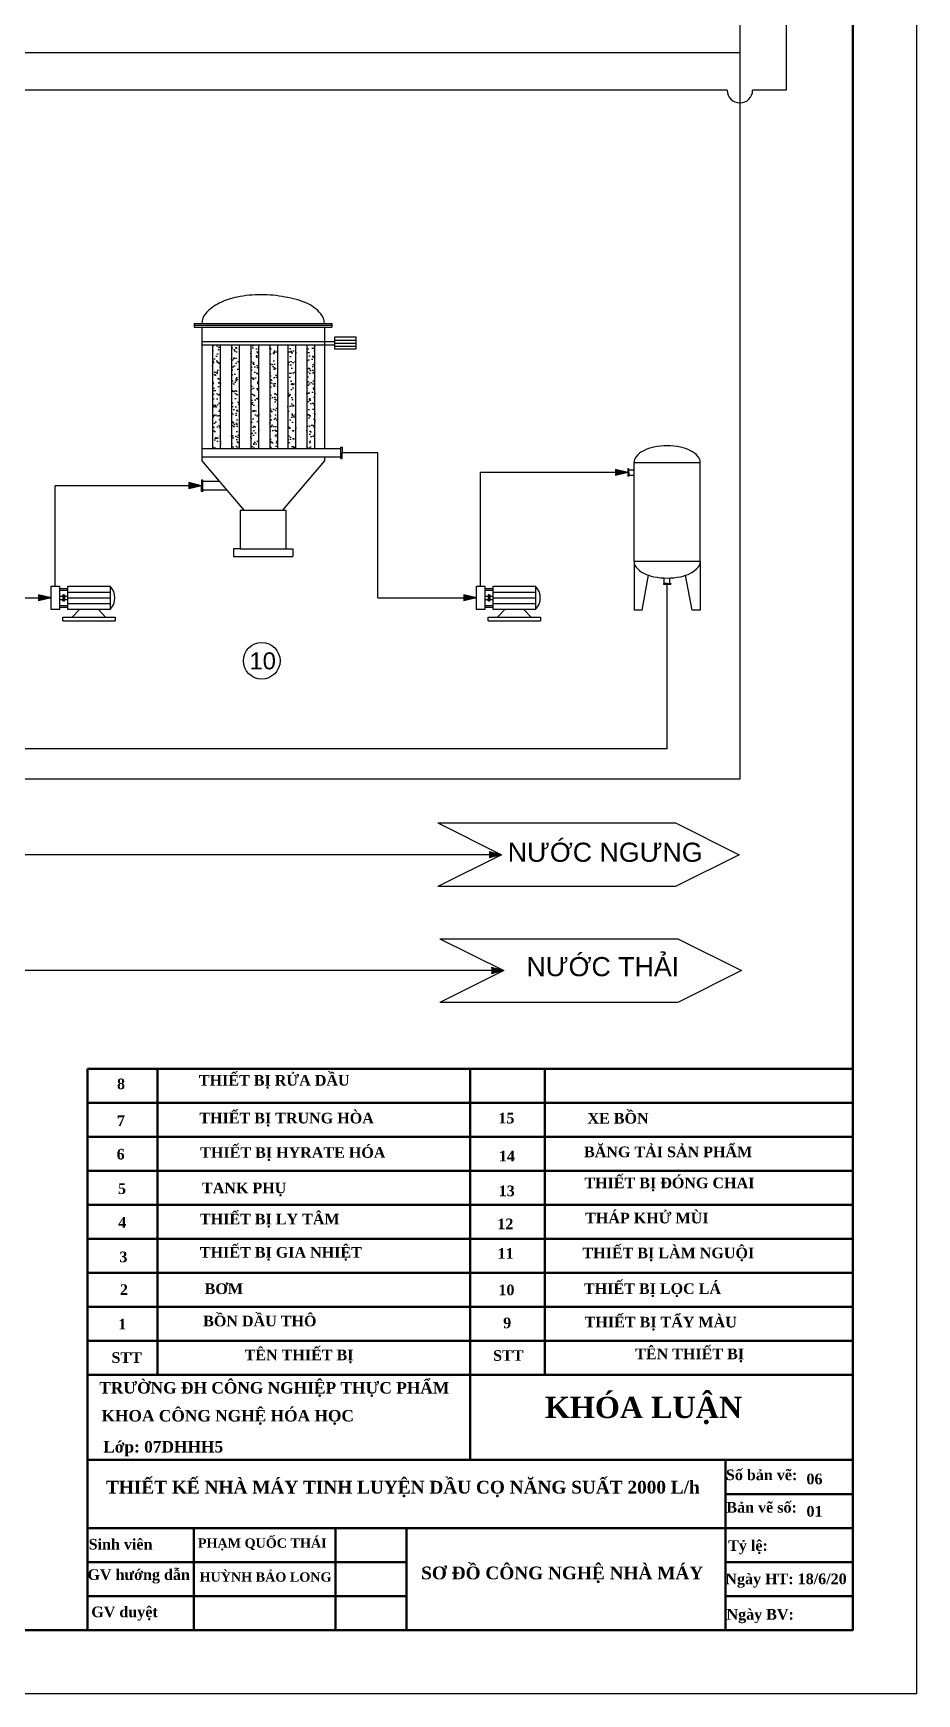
# Model space of a CAD drawing. Header units: inches. Extents: x 102447 to 288095, y 37526 to 105682.
# Drawn here: x 112912 to 114990, y 90647 to 94553 of the extents above; entities that cross this region are included whole.
import ezdxf

# ---------------------------------------------------------------- set-up
doc = ezdxf.new("R2010")
doc.units = ezdxf.units.IN
doc.header["$LTSCALE"] = 200
doc.header["$MEASUREMENT"] = 0
doc.linetypes.add('CENTER', pattern=[17.5, 13, -1.5, 1.5, -1.5])
for name, color, linetype, lineweight in [('chinh', 7, 'Continuous', 50), ('DAMPER', 211, 'CENTER', 35), ('HOI DOT', 1, 'Continuous', 30), ('NUOC CAP', 4, 'Continuous', 30), ('NUOC NGUNG', 3, 'Continuous', 30), ('NUOC THAI', 6, 'Continuous', 30)]:
    doc.layers.add(name, color=color, linetype=linetype, lineweight=lineweight)
doc.styles.add('HY', font='VHAVAN.TTF')
doc.styles.get("Standard").update_dxf_attribs({"font": 'Font - TrueType - Arial.ttf'})

msp = doc.modelspace()

# ---------------------------------------------------------------- hatches: boundary and pattern name
h = msp.add_hatch()
h.set_pattern_fill('AR-SAND', color=256, scale=10)
h.set_pattern_definition([(37.5, (104268.968, 90231.195), (-0.629934, 19.268238), [0, -15.2, 0, -17, 0, -16.25]), (7.5, (104268.968, 90231.195), (17.69777, 28.22146), [0, -8.2, 0, -13.7, 0, -5.25]), (327.5, (104256.668, 90231.195), (31.14142, 0.05659), [0, -5, 0, -18, 0, -23.5]), (317.5, (104256.668, 90231.195), (30.061266, 8.776756), [0, -2.5, 0, -11.8, 0, -13.5])])
h.paths.add_polyline_path([(113352.8, 93819.8), (113333.8, 93819.8), (113333.8, 93576.3), (113352.8, 93576.3)])
h.paths.add_polyline_path([(113397.5, 93819.8), (113378.4, 93819.8), (113378.4, 93576.3), (113397.5, 93576.3)])
h.paths.add_polyline_path([(113442.8, 93819.8), (113423.7, 93819.8), (113423.7, 93576.3), (113442.8, 93576.3)])
h.paths.add_polyline_path([(113487.4, 93819.8), (113468.4, 93819.8), (113468.4, 93576.3), (113487.4, 93576.3)])
h.paths.add_polyline_path([(113530.1, 93819.8), (113511.1, 93819.8), (113511.1, 93576.3), (113530.1, 93576.3)])
h.paths.add_polyline_path([(113574.8, 93819.8), (113555.7, 93819.8), (113555.7, 93576.3), (113574.8, 93576.3)])
h = msp.add_hatch(color=256)
h.dxf.hatch_style = 1
h.paths.add_polyline_path([(114310.6, 93519.5), (114281.2, 93519.5), (114281.2, 93512.2)])
h.paths.add_polyline_path([(114281.2, 93526.7), (114281.2, 93519.5), (114310.6, 93519.5)])
h = msp.add_hatch(color=256)
h.dxf.hatch_style = 1
h.paths.add_polyline_path([(113307.9, 93488.3), (113278.5, 93488.3), (113278.5, 93481.1)])
h.paths.add_polyline_path([(113278.5, 93495.6), (113278.5, 93488.3), (113307.9, 93488.3)])
h = msp.add_hatch(color=256)
h.dxf.hatch_style = 1
h.paths.add_polyline_path([(112954.3, 93224.5), (112925, 93224.5), (112925, 93217.2)])
h.paths.add_polyline_path([(112925, 93231.7), (112925, 93224.5), (112954.3, 93224.5)])
h = msp.add_hatch(color=256)
h.dxf.hatch_style = 1
h.paths.add_polyline_path([(113954.5, 93224.5), (113925.2, 93224.5), (113925.2, 93217.2)])
h.paths.add_polyline_path([(113925.2, 93231.7), (113925.2, 93224.5), (113954.5, 93224.5)])
at = {"layer": 'NUOC NGUNG'}
h = msp.add_hatch(color=256, dxfattribs=at)
h.dxf.hatch_style = 1
h.paths.add_polyline_path([(114013.6, 92620.2), (113984.3, 92620.2), (113984.3, 92613)])
h.paths.add_polyline_path([(113984.3, 92627.5), (113984.3, 92620.2), (114013.6, 92620.2)])
at = {"layer": 'NUOC THAI'}
h = msp.add_hatch(color=256, dxfattribs=at)
h.dxf.hatch_style = 1
h.paths.add_polyline_path([(114018.6, 92347.8), (113989.2, 92347.8), (113989.2, 92340.5)])
h.paths.add_polyline_path([(113989.2, 92355), (113989.2, 92347.8), (114018.6, 92347.8)])

# ---------------------------------------------------------------- linework, layer by layer
for p, q in [((114989.9, 90646.5), (114989.9, 96886.5)), ((113291.1, 93870.2), (113614.9, 93870.2)), ((113291.1, 93870.2), (113291.1, 93861.2)), ((113614.9, 93870.2), (113614.9, 93861.2)), ((113291.1, 93865.7), (113614.9, 93865.7)), ((113291.1, 93861.2), (113614.9, 93861.2)), ((113309.1, 93861.2), (113309.1, 93546.9)), ((113596.9, 93861.2), (113596.9, 93576.3)), ((113621.3, 93838.6), (113670.7, 93838.6)), ((113621.3, 93809.4), (113621.3, 93838.6)), ((113621.3, 93831.1), (113670.7, 93831.1)), ((113670.7, 93838.6), (113670.7, 93809.4)), ((113309.1, 93827.8), (113621.3, 93827.8)), ((113309.1, 93819.8), (113621.3, 93819.8)), ((113333.8, 93819.8), (113333.8, 93576.3)), ((113352.8, 93576.3), (113352.8, 93819.8)), ((113378.4, 93819.8), (113378.4, 93576.3)), ((113397.5, 93576.3), (113397.5, 93819.8)), ((113423.7, 93819.8), (113423.7, 93576.3)), ((113442.8, 93576.3), (113442.8, 93819.8)), ((113468.4, 93819.8), (113468.4, 93576.3)), ((113487.4, 93576.3), (113487.4, 93819.8)), ((113511.1, 93819.8), (113511.1, 93576.3)), ((113530.1, 93576.3), (113530.1, 93819.8)), ((113555.7, 93819.8), (113555.7, 93576.3)), ((113574.8, 93576.3), (113574.8, 93819.8)), ((113621.3, 93824), (113670.7, 93824)), ((113621.3, 93817), (113670.7, 93817)), ((113670.7, 93809.4), (113621.3, 93809.4)), ((113309.1, 93576.3), (113596.9, 93576.3)), ((113333.8, 93576.3), (113352.8, 93576.3)), ((113596.9, 93576.3), (113635.6, 93576.3)), ((113635.6, 93576.3), (113635.6, 93579.2)), ((113635.6, 93579.2), (113638.7, 93579.2)), ((113635.6, 93552.6), (113635.6, 93576.3)), ((113638.7, 93579.2), (113638.7, 93565.9)), ((113638.7, 93552.6), (113638.7, 93565.9)), ((113722.6, 93565.9), (113638.7, 93565.9)), ((113722.6, 93225), (113722.6, 93565.9)), ((113635.6, 93555.4), (113309.1, 93555.4)), ((113309.1, 93546.9), (113408, 93429.9)), ((113596.9, 93546.9), (113497.9, 93429.9)), ((113596.9, 93555.4), (113596.9, 93546.9)), ((113635.6, 93552.6), (113638.7, 93552.6)), ((114310.6, 93519.5), (113964.3, 93519.5)), ((113964.3, 93251.9), (113964.3, 93519.5)), ((114310.6, 93519.5), (114281.2, 93526.7)), ((114281.2, 93526.7), (114281.2, 93512.2)), ((114310.6, 93519.5), (114281.2, 93512.2)), ((114310.6, 93528), (114310.6, 93511)), ((114312.5, 93528), (114310.6, 93528)), ((114312.5, 93519.5), (114312.5, 93528)), ((114312.5, 93526.1), (114325.1, 93526.1)), ((114312.5, 93519.5), (114312.5, 93511)), ((114325.1, 93310), (114325.1, 93543.3)), ((114480.7, 93310), (114480.7, 93543.3)), ((113307.9, 93488.3), (112964.1, 93488.3)), ((112964.1, 93251.9), (112964.1, 93488.3)), ((113307.9, 93488.3), (113278.5, 93495.6)), ((113278.5, 93495.6), (113278.5, 93481.1)), ((113307.9, 93488.3), (113278.5, 93481.1)), ((113311, 93501.6), (113307.9, 93501.6)), ((113307.9, 93501.6), (113307.9, 93488.3)), ((113307.9, 93475), (113307.9, 93488.3)), ((113311, 93498.8), (113311, 93501.6)), ((113311, 93498.8), (113349.7, 93498.8)), ((113311, 93477.8), (113311, 93498.8)), ((114312.5, 93511), (114310.6, 93511)), ((114312.5, 93512.9), (114325.1, 93512.9)), ((113311, 93475), (113307.9, 93475)), ((113367.5, 93477.8), (113311, 93477.8)), ((113311, 93477.8), (113311, 93475)), ((113399, 93429.9), (113399, 93340)), ((113506.9, 93429.9), (113399, 93429.9)), ((113506.9, 93340), (113506.9, 93429.9)), ((113399, 93340), (113383.4, 93340)), ((113383.4, 93340), (113383.4, 93321.8)), ((113383.4, 93321.8), (113522.6, 93321.8)), ((113399, 93340), (113506.9, 93340)), ((113506.9, 93340), (113522.6, 93340)), ((113522.6, 93340), (113522.6, 93321.8)), ((114325.1, 93310), (114325.1, 93196)), ((114480.7, 93310), (114480.7, 93196)), ((112954.3, 93197.1), (112954.3, 93251.9)), ((112954.3, 93251.9), (112973.9, 93251.9)), ((112973.9, 93251.9), (112973.9, 93197.1)), ((112973.9, 93246.2), (112993.6, 93246.2)), ((112993.6, 93197.2), (112993.6, 93252)), ((112993.6, 93252), (113093.2, 93252)), ((112993.6, 93204.5), (112993.6, 93244.7)), ((113093.2, 93252), (113093.2, 93197.2)), ((113954.5, 93197.1), (113954.5, 93251.9)), ((113954.5, 93251.9), (113974.1, 93251.9)), ((113974.1, 93251.9), (113974.1, 93197.1)), ((113974.1, 93246.2), (113993.8, 93246.2)), ((113993.8, 93197.2), (113993.8, 93252)), ((113993.8, 93252), (114093.4, 93252)), ((113993.8, 93204.5), (113993.8, 93244.7)), ((114093.4, 93252), (114093.4, 93197.2)), ((114344.2, 93196), (114359.4, 93277.6)), ((114402.9, 93258.6), (114394.4, 93258.6)), ((114394.4, 93258.6), (114394.4, 93256.7)), ((114394.4, 93256.7), (114411.4, 93256.7)), ((114396.3, 93258.6), (114396.3, 93271.2)), ((114402.9, 93258.6), (114411.4, 93258.6)), ((114402.9, 92869.2), (114402.9, 93256.7)), ((114409.5, 93258.6), (114409.5, 93271.2)), ((114411.4, 93258.6), (114411.4, 93256.7)), ((114461.6, 93196), (114446.4, 93277.6)), ((112362.9, 93225.1), (112954.3, 93224.5)), ((112954.3, 93224.5), (112925, 93231.7)), ((112925, 93231.7), (112925, 93217.2)), ((112954.3, 93224.5), (112925, 93217.2)), ((112973.9, 93242.6), (112993.6, 93242.6)), ((112973.9, 93228.9), (112981.9, 93228.9)), ((112981.9, 93220.1), (112973.9, 93220.1)), ((112973.9, 93206.5), (112993.6, 93206.5)), ((112983.7, 93231.8), (112981.9, 93231.8)), ((112981.9, 93231.8), (112981.9, 93220.1)), ((112981.9, 93217.2), (112981.9, 93220.1)), ((112983.7, 93217.2), (112981.9, 93217.2)), ((112983.7, 93231.8), (112983.7, 93220.1)), ((112983.7, 93231.8), (112985.6, 93231.8)), ((112983.7, 93220.1), (112983.7, 93217.2)), ((112983.7, 93217.2), (112985.6, 93217.2)), ((112985.6, 93231.8), (112985.6, 93220.1)), ((112985.6, 93228.9), (112993.6, 93228.9)), ((112993.6, 93220.1), (112985.6, 93220.1)), ((112985.6, 93217.2), (112985.6, 93220.1)), ((112993.6, 93210.9), (112993.6, 93238.2)), ((112993.6, 93238.2), (113093.2, 93238.2)), ((112993.6, 93214.1), (112993.6, 93235)), ((112993.6, 93224.6), (113093.2, 93224.6)), ((113093.2, 93210.9), (112993.6, 93210.9)), ((113093.2, 93238.2), (113093.2, 93210.9)), ((113093.2, 93235), (113093.2, 93214.1)), ((113722.6, 93225), (113954.5, 93224.5)), ((113954.5, 93224.5), (113925.2, 93231.7)), ((113925.2, 93231.7), (113925.2, 93217.2)), ((113954.5, 93224.5), (113925.2, 93217.2)), ((113974.1, 93242.6), (113993.8, 93242.6)), ((113974.1, 93228.9), (113982.1, 93228.9)), ((113982.1, 93220.1), (113974.1, 93220.1)), ((113974.1, 93206.5), (113993.8, 93206.5)), ((113983.9, 93231.8), (113982.1, 93231.8)), ((113982.1, 93231.8), (113982.1, 93220.1)), ((113982.1, 93217.2), (113982.1, 93220.1)), ((113983.9, 93217.2), (113982.1, 93217.2)), ((113983.9, 93231.8), (113983.9, 93220.1)), ((113983.9, 93231.8), (113985.8, 93231.8)), ((113983.9, 93220.1), (113983.9, 93217.2)), ((113983.9, 93217.2), (113985.8, 93217.2)), ((113985.8, 93231.8), (113985.8, 93220.1)), ((113985.8, 93228.9), (113993.8, 93228.9)), ((113993.8, 93220.1), (113985.8, 93220.1)), ((113985.8, 93217.2), (113985.8, 93220.1)), ((113993.8, 93210.9), (113993.8, 93238.2)), ((113993.8, 93238.2), (114093.4, 93238.2)), ((113993.8, 93214.1), (113993.8, 93235)), ((113993.8, 93224.6), (114093.4, 93224.6)), ((114093.4, 93210.9), (113993.8, 93210.9)), ((114093.4, 93238.2), (114093.4, 93210.9)), ((114093.4, 93235), (114093.4, 93214.1)), ((112973.9, 93197.1), (112954.3, 93197.1)), ((112973.9, 93202.9), (112993.6, 93202.9)), ((112982.1, 93170.2), (112982.1, 93179.2)), ((112982.1, 93179.2), (113104.7, 93179.2)), ((112982.1, 93170.2), (113104.7, 93170.2)), ((113093.2, 93197.2), (112993.6, 93197.2)), ((113021, 93197.2), (113004.1, 93179.2)), ((113065.8, 93197.2), (113082.7, 93179.2)), ((113104.7, 93179.2), (113104.7, 93170.2)), ((113974.1, 93197.1), (113954.5, 93197.1)), ((113974.1, 93202.9), (113993.8, 93202.9)), ((113982.3, 93170.2), (113982.3, 93179.2)), ((113982.3, 93179.2), (114104.9, 93179.2)), ((113982.3, 93170.2), (114104.9, 93170.2)), ((114093.4, 93197.2), (113993.8, 93197.2)), ((114021.2, 93197.2), (114004.3, 93179.2)), ((114066, 93197.2), (114082.9, 93179.2)), ((114104.9, 93179.2), (114104.9, 93170.2)), ((114344.2, 93196), (114325.1, 93196)), ((114480.7, 93196), (114461.6, 93196)), ((114402.9, 92869.2), (112296.5, 92869.2)), ((114989.9, 90646.5), (106179.9, 90646.5))]:
    msp.add_line(p, q)
msp.add_lwpolyline([(113596.9, 93870.2, 0.17887), (113588.5, 93892.9, 0.103402), (113556, 93917.9, 0.05303), (113504.9, 93932.1, 0.049492), (113448.5, 93937.7, 0.049492), (113392, 93932.1, 0.063298), (113349.9, 93917.9, 0.103402), (113317.5, 93892.9, 0.17887), (113309.1, 93870.2, 0.17328)], format="xyb")
for points in [[(114325.1, 93543.3), (114480.7, 93543.3, 0.174705), (114475.9, 93556.5, 0.104203), (114457.9, 93570.8, 0.064948), (114434.4, 93579, 0.051099), (114402.9, 93582.2, 0.051099), (114371.5, 93579, 0.064948), (114347.9, 93570.8, 0.104203), (114329.9, 93556.5, 0.174705)], [(114480.7, 93310), (114325.1, 93310, 0.174705), (114329.9, 93296.8, 0.104203), (114347.9, 93282.5, 0.064948), (114371.5, 93274.3, 0.051099), (114402.9, 93271.1, 0.051099), (114434.4, 93274.3, 0.064948), (114457.9, 93282.5, 0.104203), (114475.9, 93296.8, 0.174705)]]:
    msp.add_lwpolyline(points, format="xyb", close=True)
msp.add_circle((113449.7, 93076.5), 43.1)
for centre in [(113065.8, 93224.6), (114066, 93224.6)]:
    msp.add_arc(centre, 38.7, 315, 45)
at = {"layer": 'chinh', "ltscale": 15}
for p, q in [((113039.9, 92116.5), (114839.9, 92116.5)), ((113039.9, 92116.5), (114839.9, 92116.5)), ((113204.8, 92116.5), (113204.8, 91876.5)), ((113939.9, 91876.5), (113939.9, 92116.5)), ((113039.9, 92036.5), (114839.9, 92036.5)), ((113039.9, 92036.5), (114839.9, 92036.5)), ((113039.9, 91956.5), (114839.9, 91956.5)), ((113039.9, 91876.5), (114839.9, 91876.5)), ((113204.8, 91876.5), (113204.8, 91716.5)), ((113939.9, 91716.5), (113939.9, 91876.5)), ((113039.9, 91796.5), (114839.9, 91796.5)), ((113039.9, 91796.5), (114839.9, 91796.5)), ((113204.8, 91796.5), (113204.8, 91636.5)), ((113939.9, 91636.5), (113939.9, 91796.5)), ((113039.9, 91716.5), (114839.9, 91716.5)), ((113039.9, 91636.5), (114839.9, 91636.5)), ((113204.8, 91636.5), (113204.8, 91476.5)), ((113939.9, 91476.5), (113939.9, 91636.5)), ((113039.9, 91556.5), (114839.9, 91556.5)), ((113039.9, 91556.5), (114839.9, 91556.5)), ((113204.8, 91556.5), (113204.8, 91396.5)), ((113939.9, 91196.5), (113939.9, 91556.5)), ((113039.9, 91476.5), (114839.9, 91476.5)), ((114327.6, 91396.5), (113939.9, 91396.5)), ((113039.9, 91196.5), (114839.9, 91196.5)), ((114539.9, 91196.5), (114539.9, 90796.5)), ((114539.9, 91116.5), (114839.9, 91116.5)), ((113039.9, 91036.5), (114839.9, 91036.5)), ((113289.9, 91036.5), (113289.9, 90796.5)), ((113622.9, 91036.5), (113622.9, 90796.5)), ((113789.9, 91036.5), (113789.9, 90796.5)), ((113039.9, 90956.5), (113789.9, 90956.5)), ((114539.9, 90956.5), (114839.9, 90956.5)), ((113039.9, 90876.5), (113789.9, 90876.5)), ((114539.9, 90876.5), (114839.9, 90876.5)), ((113789.9, 90796.5), (113589.9, 90796.5))]:
    msp.add_line(p, q, dxfattribs=at)
at = {"layer": 'chinh'}
for p, q in [((113039.9, 92116.5), (113039.9, 91396.5)), ((114115.2, 91396.5), (114115.2, 92116.5))]:
    msp.add_line(p, q, dxfattribs=at)
at = {"layer": 'chinh', "color": 0, "linetype": 'ByBlock'}
msp.add_line((114839.9, 90956.5), (114839.9, 91116.5), dxfattribs=at)
at = {"layer": 'chinh', "ltscale": 15}
for points in [[(106429.9, 90796.5), (114839.9, 90796.5), (114839.9, 96736.5), (106429.9, 96736.5)], [(113039.9, 90796.5), (114839.9, 90796.5), (114839.9, 91396.5), (113039.9, 91396.5)]]:
    msp.add_lwpolyline(points, close=True, dxfattribs=at)
at = {"layer": 'HOI DOT'}
for p, q in [((114574, 96000.6), (114574, 92798.4)), ((114574, 94506.8), (107027.3, 94506.8)), ((114574, 92798.4), (112296.5, 92798.4))]:
    msp.add_line(p, q, dxfattribs=at)
at = {"layer": 'NUOC CAP'}
for p, q in [((114682.7, 96254.3), (114682.7, 94419)), ((114544, 94419), (111858.9, 94419)), ((114682.7, 94419), (114604, 94419))]:
    msp.add_line(p, q, dxfattribs=at)
msp.add_arc((114574, 94419), 30, 180, 0, dxfattribs=at)
at = {"layer": 'NUOC NGUNG'}
for p, q in [((113863.8, 92695.2), (114422.8, 92695.2)), ((113863.8, 92695.2), (114013.6, 92620.2)), ((114422.8, 92695.2), (114572.6, 92620.2)), ((114013.6, 92620.2), (112266.5, 92620.2)), ((114013.6, 92620.2), (113863.8, 92545.2)), ((114013.6, 92620.2), (113984.3, 92627.5)), ((114013.6, 92620.2), (113984.3, 92613)), ((114572.6, 92620.2), (114422.8, 92545.2)), ((114422.8, 92545.2), (113863.8, 92545.2))]:
    msp.add_line(p, q, dxfattribs=at)
at = {"layer": 'NUOC THAI'}
for p, q in [((113868.7, 92422.8), (114427.7, 92422.8)), ((113868.7, 92422.8), (114018.6, 92347.8)), ((114427.7, 92422.8), (114577.6, 92347.8)), ((114018.6, 92347.8), (110388, 92347.8)), ((114018.6, 92347.8), (113868.7, 92272.8)), ((114018.6, 92347.8), (113989.2, 92355)), ((114018.6, 92347.8), (113989.2, 92340.5)), ((114577.6, 92347.8), (114427.7, 92272.8)), ((114427.7, 92272.8), (113868.7, 92272.8))]:
    msp.add_line(p, q, dxfattribs=at)

# ---------------------------------------------------------------- texts
at = {"insert": (113420.9, 93096.4), "char_height": 40, "attachment_point": 1}
msp.add_mtext_dynamic_manual_height_columns('10', width=26.01, gutter_width=1.3, heights=[0], dxfattribs=at)
at = {"layer": 'chinh', "color": 0, "linetype": 'ByBlock', "attachment_point": 3, "style": 'HY'}
for s, insert, char_height in [('{\\fTimes New Roman|b1|i0|c0|p18;THIẾT BỊ RỬA DẦU}', (113656.2, 92102.2), 25), ('{\\fTimes New Roman|b1|i0|c0|p18;8}', (113128.3, 92093.8), 25), ('{\\fTimes New Roman|b1|i0|c0|p18;7}', (113128, 92006.9), 25), ('{\\fTimes New Roman|b1|i0|c0|p18;THIẾT BỊ TRUNG HÒA}', (113713.2, 92013.3), 25), ('{\\fTimes New Roman|b1|i0|c0|p18;15}', (114043.9, 92013.2), 25), ('{\\fTimes New Roman|b1|i0|c0|p18;XE BỒN}', (114359.3, 92012.9), 25), ('{\\fTimes New Roman|b1|i0|c0|p18;6}', (113127.4, 91928.4), 25), ('{\\fTimes New Roman|b1|i0|c0|p18;THIẾT BỊ HYRATE HÓA}', (113740.5, 91932.3), 25), ('{\\fTimes New Roman|b1|i0|c0|p18;14}', (114044.9, 91923.8), 25), ('{\\fTimes New Roman|b1|i0|c0|p18;BĂNG TẢI SẢN PHẨM}', (114603, 91933.8), 25), ('{\\fTimes New Roman|b1|i0|c0|p18;5}', (113130.6, 91847.4), 25), ('{\\fTimes New Roman|b1|i0|c0|p18;TANK PHỤ}', (113507.5, 91849), 25), ('{\\fTimes New Roman|b1|i0|c0|p18;13}', (114044.6, 91842.1), 25), ('{\\fTimes New Roman|b1|i0|c0|p18;THIẾT BỊ ĐÓNG CHAI}', (114608.1, 91860.8), 25), ('{\\fTimes New Roman|b1|i0|c0|p18;4}', (113131.2, 91768), 25), ('{\\fTimes New Roman|b1|i0|c0|p18;THIẾT BỊ LY TÂM}', (113632.8, 91775.7), 25), ('{\\fTimes New Roman|b1|i0|c0|p18;12}', (114041.4, 91764.4), 25), ('{\\fTimes New Roman|b1|i0|c0|p18;THÁP KHỬ MÙI}', (114500.3, 91778.1), 25), ('{\\fTimes New Roman|b1|i0|c0|p18;3}', (113133.9, 91686.8), 25), ('{\\fTimes New Roman|b1|i0|c0|p18;THIẾT BỊ GIA NHIỆT}', (113685.2, 91697.5), 25), ('{\\fTimes New Roman|b1|i0|c0|p18;11}', (114041.9, 91694.8), 25), ('{\\fTimes New Roman|b1|i0|c0|p18;THIẾT BỊ LÀM NGUỘI}', (114607.7, 91696), 25), ('{\\fTimes New Roman|b1|i0|c0|p18;2}', (113135, 91609.8), 25), ('{\\fTimes New Roman|b1|i0|c0|p18;BƠM}', (113405.6, 91611.9), 25), ('{\\fTimes New Roman|b1|i0|c0|p18;10}', (114044, 91609.1), 25), ('{\\fTimes New Roman|b1|i0|c0|p18;THIẾT BỊ LỌC LÁ}', (114529.6, 91612.1), 25), ('{\\fTimes New Roman|b1|i0|c0|p18;1}', (113131.2, 91528.5), 25), ('{\\fTimes New Roman|b1|i0|c0|p18;BỒN DẦU THÔ}', (113578.4, 91536), 25), ('{\\fTimes New Roman|b1|i0|c0|p18;9}', (114036.2, 91531.5), 25), ('{\\fTimes New Roman|b1|i0|c0|p18;THIẾT BỊ TẨY MÀU}', (114566.8, 91533.3), 25), ('{\\fTimes New Roman|b1|i0|c0|p18;\\H1.25x; STT}', (113167.7, 91450), 20), ('{\\fTimes New Roman|b1|i0|c0|p18;TÊN THIẾT BỊ}', (113665.5, 91456.1), 25), ('{\\fTimes New Roman|b1|i0|c0|p18;\\H1.25x; STT}', (114065.1, 91454.8), 20), ('{\\fTimes New Roman|b1|i0|c0|p18;\\H1.25x;TÊN THIẾT BỊ}', (114583.8, 91458.6), 20), ('{\\fTimes New Roman|b1|i0|c0|p18;TR\\fTimes New Roman|b1|i0|c163|p18;Ư\\fTimes New Roman|b1|i0|c0|p18;ỜNG \\fTimes New Roman|b1|i0|c238|p18;Đ\\fTimes New Roman|b1|i0|c0|p18;H CÔNG NGHIỆP THỰC PHẨM}', (113890.4, 91379.8), 27), ('{\\fTimes New Roman|b1|i0|c0|p18;\\H1.25x;KHÓA LUẬN}', (114579.2, 91345.2), 40), ('{\\fTimes New Roman|b1|i0|c0|p18;KHOA CÔNG NGHỆ HÓA HỌC }', (113666.5, 91314.1), 27), ('{\\fTimes New Roman|b1|i0|c0|p18;Lớp: 07DHHH5}', (113359, 91241.1), 27), ('{\\fTimes New Roman|b1|i0|c0|p18;Số bản vẽ:}', (114709, 91174.1), 25), ('{\\fTimes New Roman|b1|i0|c0|p18;\\H1.5x;THIẾT KẾ NHÀ MÁY TINH LUYỆN DẦU CỌ NĂNG SUẤT 2000 L/h}', (114479.6, 91147.5), 20), ('{\\fTimes New Roman|b1|i0|c0|p18;06}', (114768.3, 91164.4), 25), ('{\\fTimes New Roman|b1|i0|c0|p18;Bản vẽ số:}', (114708, 91097.7), 25), ('{\\fTimes New Roman|b1|i0|c0|p18;01}', (114768.4, 91088.3), 25), ('{\\fTimes New Roman|b1|i0|c0|p18;PHẠM QUỐC THÁI}', (113602.3, 91012.1), 22), ('{\\fTimes New Roman|b1|i0|c0|p18;\\H1.25x;Sinh viên}', (113192.8, 91010.9), 20), ('{\\fTimes New Roman|b1|i0|c0|p18;Tỷ lệ:}', (114639.7, 91007.8), 25), ('{\\fTimes New Roman|b1|i0|c0|p18;\\H1.25x;GV h\\fTimes New Roman|b1|i0|c163|p18;ư\\fTimes New Roman|b1|i0|c0|p18;ớng dẫn}', (113280.8, 90939.4), 20), ('{\\fTimes New Roman|b1|i0|c0|p18;HUỲNH BẢO LONG}', (113613.7, 90932.3), 22), ('{\\fTimes New Roman|b1|i0|c0|p18;\\H1.5x;SƠ ĐỒ CÔNG NGHỆ NHÀ MÁY}', (114487.8, 90945.8), 20), ('{\\fTimes New Roman|b1|i0|c0|p18;Ngày HT: 18/6/20}', (114825.2, 90929.4), 25)]:
    msp.add_mtext(s, dxfattribs=dict(at, insert=insert, char_height=char_height))
at = {"layer": 'DAMPER', "color": 0, "linetype": 'ByBlock', "attachment_point": 3, "style": 'HY'}
for s, insert, char_height in [('{\\fTimes New Roman|b1|i0|c0|p18;\\H1.25x;GV duyệt}', (113205.2, 90851.7), 20), ('{\\fTimes New Roman|b1|i0|c0|p18;Ngày BV: }', (114700.9, 90845.9), 25)]:
    msp.add_mtext(s, dxfattribs=dict(at, insert=insert, char_height=char_height))
at = {"layer": 'NUOC NGUNG', "insert": (114028.1, 92648.7), "char_height": 45, "attachment_point": 1}
msp.add_mtext_dynamic_manual_height_columns('NƯỚC NGƯNG', width=641.084, gutter_width=1.5, heights=[0], dxfattribs=at)
at = {"layer": 'NUOC THAI', "insert": (114072.1, 92379.6), "char_height": 45, "attachment_point": 1}
msp.add_mtext_dynamic_manual_height_columns('NƯỚC THẢI', width=388.257, gutter_width=1.5, heights=[0], dxfattribs=at)

doc.saveas('drawing.dxf')
